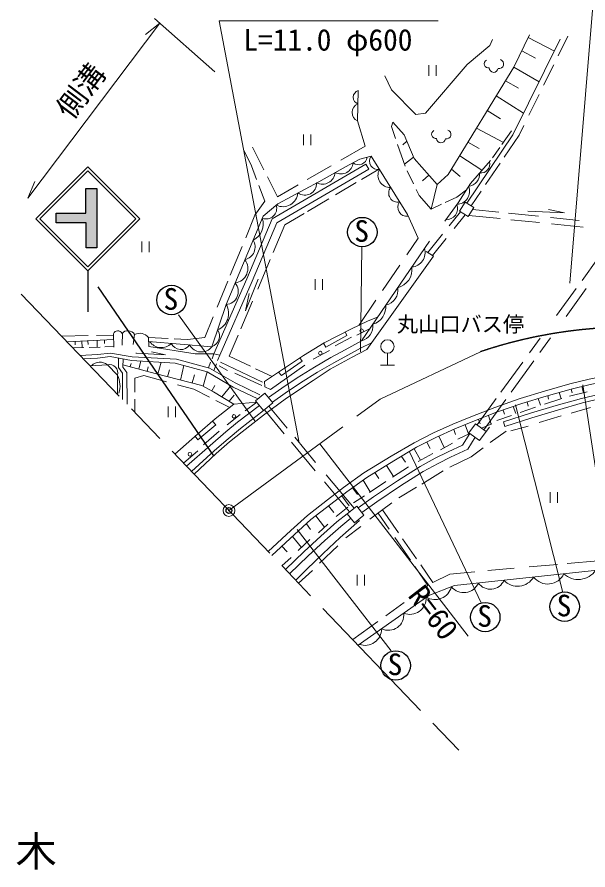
# Model space of a CAD drawing. Units: millimetres, scale not verified. Extents: x 40000 to 680000, y 20000 to 380000.
# Drawn here: x 266404 to 314913, y 266071 to 338481 of the extents above; entities that cross this region are included whole.
import ezdxf
from ezdxf.enums import TextEntityAlignment as Align

# ---------------------------------------------------------------- set-up
doc = ezdxf.new("R2010")
doc.units = ezdxf.units.MM
doc.header["$LTSCALE"] = 1000
doc.header["$PDMODE"] = 32
doc.header["$PDSIZE"] = 500
doc.linetypes.add('CHAIN', pattern=[18.5, 12, -1.5, 3.5, -1.5])
for name, color, linetype, lineweight in [('M-BGD', 7, 'Continuous', 13), ('M-BMK', 2, 'CHAIN', 25), ('M-BMK-SRVR', 3, 'Continuous', 25), ('M-STR-HTXT', 7, 'Continuous', 13), ('M-STR-STRC', 7, 'Continuous', 25)]:
    doc.layers.add(name, color=color, linetype=linetype, lineweight=lineweight)
doc.layers.add('M-BMK-HTXT', color=7, linetype='Continuous')
doc.layers.add('M-OTRS', color=6, linetype='Continuous')
doc.styles.add('ＭＳ ゴシック', font='')
doc.styles.get('ＭＳ ゴシック').set_extended_font_data('MS Gothic')

msp = doc.modelspace()

# ---------------------------------------------------------------- hatches: boundary and pattern name
at = {"layer": 'M-STR-STRC'}
for points in [[(272236, 323929), (272236, 321825), (269738, 321825), (269738, 321001), (272272, 321001), (272272, 318879), (273185, 318879), (273185, 323929)], [(272236, 323929), (272236, 321825), (269738, 321825), (269738, 321001), (272272, 321001), (272272, 318879), (273185, 318879), (273185, 323929)], [(272236, 323929), (272236, 321825), (269738, 321825), (269738, 321001), (272272, 321001), (272272, 318879), (273185, 318879), (273185, 323929)], [(272236, 323929), (272236, 321825), (269738, 321825), (269738, 321001), (272272, 321001), (272272, 318879), (273185, 318879), (273185, 323929)], [(272236, 323929), (272236, 321825), (269738, 321825), (269738, 321001), (272272, 321001), (272272, 318879), (273185, 318879), (273185, 323929)], [(273185, 318879), (272272, 318879), (272272, 321001), (269738, 321001), (269738, 321825), (272236, 321825), (272236, 323929), (273185, 323929)]]:
    msp.add_hatch(color=256, dxfattribs=at).paths.add_polyline_path(points)

# ---------------------------------------------------------------- linework, layer by layer
at = {"layer": 'M-BGD'}
for p, q in [((309839, 336751), (312057, 335590)), ((312377, 335185), (313206, 336866)), ((309282, 335607), (310456, 334987)), ((301398, 334396), (301398, 333499)), ((302021, 334396), (302021, 333499)), ((308606, 334220), (310768, 332995)), ((311146, 332685), (312009, 334436)), ((307908, 333077), (309008, 332454)), ((307119, 331784), (309439, 330317)), ((309892, 330139), (310766, 331913)), ((306362, 330545), (307475, 329854)), ((298567, 328172), (298210, 329200)), ((305449, 329050), (307726, 327845)), ((307597, 327662), (308410, 328820)), ((290735, 328497), (290735, 327600)), ((291359, 328497), (291359, 327600)), ((286397, 327440), (287374, 325506)), ((299379, 325829), (298742, 327667)), ((299528, 327938), (299181, 327633)), ((304719, 327853), (305676, 327317)), ((306795, 326520), (307421, 327411)), ((300098, 326583), (299322, 325993)), ((304020, 326708), (305902, 325479)), ((291050, 324677), (293092, 325858)), ((296036, 325991), (296288, 325559)), ((306221, 324260), (307457, 326084)), ((295671, 324693), (297062, 325520)), ((300085, 324329), (299558, 325417)), ((303315, 325553), (304057, 324938)), ((293455, 323376), (295232, 324432)), ((301395, 325062), (300857, 324574)), ((302101, 324269), (301587, 322172)), ((304997, 322452), (305844, 323702)), ((291089, 321969), (292898, 323044)), ((303119, 320744), (304092, 321952)), ((303552, 320534), (304491, 321699)), ((304780, 321641), (307464, 321367)), ((305100, 322147), (307332, 321919)), ((308152, 321835), (310720, 321573)), ((308348, 321276), (310791, 321027)), ((311736, 321469), (314177, 321220)), ((311809, 320923), (314518, 320647)), ((301306, 318494), (302566, 320058)), ((277013, 319413), (277013, 318515)), ((277637, 319413), (277637, 318515)), ((295662, 310994), (301442, 319447)), ((301698, 318233), (302860, 319675)), ((284525, 316576), (285528, 319012)), ((295599, 310063), (295697, 318977)), ((286853, 315383), (287918, 317886)), ((301177, 318581), (301776, 318182)), ((314408, 316118), (315764, 317986)), ((297463, 315275), (298919, 317406)), ((283406, 313858), (284314, 316063)), ((291745, 316227), (291745, 315329)), ((292368, 316227), (292368, 315329)), ((312253, 313151), (313906, 315428)), ((313049, 313061), (314771, 315432)), ((285424, 312024), (286418, 314360)), ((295434, 312304), (296891, 314436)), ((286596, 304205), (280117, 313208)), ((272441, 311433), (270212, 311377)), ((274595, 311487), (273163, 311451)), ((274591, 311588), (274635, 310466)), ((275368, 311665), (275345, 310628)), ((276385, 311538), (276261, 310678)), ((295285, 311485), (296356, 312008)), ((274610, 311095), (270662, 310908)), ((271336, 310940), (271353, 310663)), ((271901, 310967), (271935, 310417)), ((272429, 310992), (272446, 310679)), ((273204, 311028), (273204, 310460)), ((273826, 311058), (273827, 310760)), ((277569, 311270), (277594, 310523)), ((277569, 311270), (279246, 311182)), ((293420, 310574), (294822, 311303)), ((295575, 310373), (296530, 310836)), ((309955, 309986), (310848, 311217)), ((310833, 310009), (311735, 311251)), ((271159, 310390), (272067, 310421)), ((272528, 310437), (273456, 310469)), ((273867, 310483), (274633, 310509)), ((291570, 309424), (292958, 310181)), ((297878, 308922), (297878, 309941)), ((275013, 308716), (275028, 309529)), ((276760, 308592), (276926, 309283)), ((283138, 309889), (282973, 309469)), ((283138, 309889), (283635, 309775)), ((283635, 309775), (283446, 309310)), ((308382, 306634), (310307, 309285)), ((275353, 308245), (275013, 308716)), ((276009, 308800), (276098, 309055)), ((277461, 308398), (277537, 308799)), ((278359, 308154), (278646, 309179)), ((279188, 307945), (279366, 308525)), ((280289, 307666), (280568, 308904)), ((282854, 309168), (282673, 308707)), ((283339, 309047), (283111, 308483)), ((283575, 308881), (284286, 308488)), ((283697, 309180), (287249, 307479)), ((288079, 307970), (286674, 308629)), ((297290, 308922), (298465, 308922)), ((307520, 306634), (309366, 309176)), ((275372, 306000), (275353, 308245)), ((281271, 307418), (281487, 308104)), ((282208, 307153), (282571, 308350)), ((284903, 308255), (287211, 307189)), ((282953, 306756), (283216, 307188)), ((283802, 306249), (284577, 307175)), ((314529, 306575), (314392, 307119)), ((314482, 307268), (317056, 290184)), ((284425, 305867), (284850, 306377)), ((311569, 306053), (311500, 306338)), ((312635, 306066), (312466, 306614)), ((313341, 306283), (314845, 306652)), ((313575, 306572), (313475, 306901)), ((276406, 306031), (276401, 304928)), ((284473, 305343), (283307, 305932)), ((285785, 305042), (286778, 305776)), ((305501, 303853), (307122, 306086)), ((306069, 303448), (307926, 306006)), ((309828, 305459), (309735, 305806)), ((310867, 305526), (310687, 306095)), ((311223, 305618), (312689, 306083)), ((279241, 305418), (279241, 304521)), ((279864, 305418), (279864, 304521)), ((287416, 305129), (289110, 303105)), ((287790, 305441), (289347, 303579)), ((307822, 304757), (307703, 305117)), ((308777, 304828), (308564, 305417)), ((308748, 305547), (312767, 289627)), ((309158, 304904), (310442, 305373)), ((313490, 304844), (315123, 305324)), ((284253, 303871), (285368, 304737)), ((305759, 303939), (305625, 304326)), ((306686, 303928), (306471, 304657)), ((307160, 304231), (308410, 304654)), ((310761, 304065), (312637, 304614)), ((303663, 303030), (303506, 303464)), ((304769, 303084), (304489, 303870)), ((305880, 303583), (306753, 303956)), ((306268, 303306), (306548, 303652)), ((307726, 304109), (307849, 303729)), ((308362, 303361), (309845, 303741)), ((282237, 302174), (283572, 303312)), ((289995, 302804), (291776, 300676)), ((302695, 301924), (302230, 302891)), ((303844, 302656), (304866, 303129)), ((304709, 301803), (305325, 302802)), ((306591, 302361), (307965, 303333)), ((289711, 302386), (291747, 299952)), ((304725, 285918), (292124, 302262)), ((301500, 301854), (301234, 302400)), ((302370, 301750), (303396, 302298)), ((280542, 300613), (281753, 301661)), ((299750, 301559), (305830, 288735)), ((300686, 300856), (300156, 301834)), ((300499, 300754), (301737, 301427)), ((299063, 301185), (299414, 300681)), ((296802, 299811), (297133, 299293)), ((298384, 299466), (297799, 300422)), ((298297, 299409), (299652, 300297)), ((300806, 298818), (302619, 299959)), ((292671, 299605), (295037, 296777)), ((296412, 298174), (295808, 299167)), ((292529, 299017), (294656, 296475)), ((294914, 298525), (295323, 297957)), ((296343, 298129), (297745, 299045)), ((298852, 297659), (300357, 298575)), ((294610, 296998), (293994, 297845)), ((294994, 297227), (295933, 297846)), ((311689, 298146), (311689, 297249)), ((312313, 298146), (312313, 297249)), ((292860, 296977), (293308, 296425)), ((296385, 295846), (298254, 297229)), ((293516, 296069), (294516, 296870)), ((297089, 296367), (298036, 294990)), ((298827, 294679), (297467, 296647)), ((290988, 295467), (291352, 294961)), ((291781, 296135), (292533, 295169)), ((292021, 294705), (292825, 295434)), ((290195, 294971), (298182, 284661)), ((294338, 294276), (295609, 295229)), ((289806, 294389), (290572, 293455)), ((290282, 293181), (291292, 294135)), ((298516, 294292), (299841, 292364)), ((300349, 292478), (299163, 294193)), ((288895, 293546), (289357, 293066)), ((292095, 292126), (293656, 293575)), ((289684, 292611), (288914, 291889)), ((312312, 292009), (309920, 291795)), ((315776, 292320), (313147, 292084)), ((291515, 291481), (290313, 290431)), ((295302, 291114), (295302, 290217)), ((295925, 291114), (295925, 290217)), ((308655, 291682), (306402, 291480)), ((299307, 288776), (297736, 287648)), ((297065, 287166), (294923, 285628))]:
    msp.add_line(p, q, dxfattribs=at)
for points in [[(298210, 329200), (298337, 329546), (299303, 328475), (300147, 326465), (302101, 324269), (303045, 325110), (308606, 334220), (309945, 336968)], [(306814, 336571), (306562, 336066), (304648, 334447), (301115, 330325), (300295, 330220), (298213, 332302), (297645, 333501)], [(304633, 322683), (308531, 328489), (312564, 336611)], [(293922, 326338), (295973, 327524), (295342, 329669), (295398, 332235)], [(307806, 326600), (309063, 328454), (309473, 329288)], [(277581, 310925), (282961, 310495), (284169, 314073), (286006, 318468), (287310, 321566), (288572, 322632), (292034, 324497), (294320, 325758), (295539, 326403), (296493, 326670)], [(286759, 324692), (286331, 325844), (285658, 327232)], [(299530, 318301), (300493, 319709), (299567, 321714), (296493, 326670)], [(283138, 309889), (285921, 316252), (288073, 321362), (296036, 325991)], [(302763, 321162), (303871, 322704), (304923, 324359), (306629, 326311)], [(283635, 309775), (286380, 316055), (288469, 321014), (296288, 325559)], [(287676, 324908), (288528, 323220), (290298, 324243)], [(285831, 319747), (286615, 321650), (287449, 322837), (286949, 324180)], [(302463, 322584), (301587, 322172), (300568, 323331), (300321, 323842)], [(304580, 323819), (303774, 323200), (302769, 322728)], [(288175, 318491), (289169, 320827), (290791, 321791)], [(309803, 322001), (312929, 321847), (311574, 322146)], [(281451, 299666), (283312, 301436), (284464, 302417), (285541, 303259), (287350, 304689), (289308, 306128), (291570, 307624), (293009, 308587), (294869, 309605), (296112, 310250), (301776, 318182)], [(286902, 316229), (285824, 313550), (286131, 315006)], [(279757, 311155), (280887, 311095), (282346, 311282), (283068, 313037)], [(287427, 307536), (290735, 309739), (292487, 310819), (294759, 311982), (296231, 312683), (297027, 312990)], [(286243, 308831), (284428, 309681), (285189, 311472)], [(292434, 310786), (292631, 310459), (294419, 311449), (294293, 311744)], [(287776, 306182), (288892, 306968), (290219, 307856), (291667, 308753), (293069, 309567), (294275, 310221), (295662, 310994)], [(287030, 306417), (284947, 307422), (282768, 308681), (279953, 309443), (276172, 309629), (274337, 309957), (273228, 309826), (271768, 309755)], [(276489, 309939), (276557, 309952), (279012, 309808), (277835, 310070)], [(277594, 310523), (281537, 309876), (283138, 309889)], [(288097, 305797), (289175, 306556), (290490, 307436), (291925, 308325), (293314, 309131), (294516, 309783), (295575, 310373)], [(286856, 306057), (284759, 307069), (282571, 308350), (279838, 309107), (276136, 309331), (274328, 309653), (273253, 309527), (272044, 309468)], [(275748, 305609), (275725, 308310), (275401, 308759), (275414, 309460)], [(288633, 308339), (288865, 308036), (290635, 309276), (290446, 309547)], [(274953, 306437), (274932, 308065), (274077, 308949), (272615, 308873)], [(284824, 305623), (283107, 306674), (282107, 307207), (278153, 308207), (275405, 308967)], [(287427, 307536), (287472, 307078), (287933, 306866), (290869, 308920)], [(287751, 293101), (289672, 294878), (291074, 296154), (292780, 297486), (294154, 298532), (295883, 299776), (298201, 301196), (300135, 302346), (301790, 303187), (303435, 303925), (304968, 304552), (306996, 305346), (309164, 306103), (311230, 306729), (313361, 307337), (315015, 307730), (316398, 308010), (318512, 308370), (319735, 308572)], [(279097, 307516), (277178, 308038), (276415, 307811), (276409, 306641)], [(288063, 292776), (289976, 294546), (291364, 295810), (293054, 297129), (294421, 298171), (296132, 299401), (298433, 300811), (300353, 301951), (301984, 302781), (303612, 303512), (305135, 304134), (307152, 304924), (309304, 305675), (311357, 306298), (313475, 306901), (315112, 307290), (316479, 307567), (318597, 307940), (319816, 308129)], [(282747, 306214), (281412, 306888), (280031, 307263)], [(307726, 304109), (310026, 304848), (312222, 305502), (314353, 306110), (316512, 306614), (317381, 306838)], [(307849, 303729), (310144, 304466), (312334, 305118), (314454, 305722), (316608, 306226), (317432, 306438)], [(286778, 305776), (284824, 305623), (283240, 304361), (281740, 303071), (279809, 301377)], [(280800, 300344), (282812, 302118), (284146, 303258), (285149, 304074), (286997, 305513)], [(281238, 299888), (283189, 301670), (284348, 302667), (285389, 303540), (287358, 305080)], [(281533, 302890), (281765, 302585), (283285, 303857), (283017, 304169)], [(295379, 296808), (296679, 297739), (298726, 299116), (300657, 300319), (301941, 301017), (303025, 301565), (304259, 302145), (304866, 303129)], [(295388, 285144), (301387, 289367), (303574, 290208), (325213, 292550), (328410, 293980), (330597, 295136), (339752, 301317)], [(295690, 296416), (296964, 297328), (298998, 298696), (300909, 299887), (302173, 300574), (303244, 301116), (304709, 301803)], [(303170, 300276), (304984, 301146), (306012, 301912)], [(289213, 291578), (290808, 293102), (292229, 294401), (293584, 295616), (294456, 296316)], [(289560, 291217), (291150, 292736), (292565, 294030), (293908, 295235), (294769, 295926)], [(295506, 295734), (293871, 294295), (292403, 292949), (291020, 291603), (290080, 290675)], [(300201, 291840), (301316, 290219), (299869, 289180)], [(305300, 291381), (303170, 291190), (301742, 290463), (300699, 291971)]]:
    msp.add_lwpolyline(points, dxfattribs=at)
for points in [[(303995, 322013), (304481, 322779), (305209, 322318), (304723, 321551)], [(286672, 305903), (287358, 305080), (288146, 305738), (287461, 306560)], [(304795, 303180), (305711, 302526), (306268, 303306), (305352, 303960)], [(294456, 296316), (295063, 295549), (295870, 296189), (295262, 296955)]]:
    msp.add_lwpolyline(points, close=True, dxfattribs=at)
at = {"layer": 'M-BGD', "lineweight": 25}
for centre in [(295739, 320226), (279528, 314457), (312932, 288426), (306187, 287538), (298572, 283433)]:
    msp.add_circle(centre, 1250, dxfattribs=at)
at = {"layer": 'M-BGD'}
for centre, radius in [((295682, 311851), 154), ((297878, 310511), 570), ((292174, 309955), 154), ((284838, 304581), 154), ((281088, 301362), 154)]:
    msp.add_circle(centre, radius, dxfattribs=at)
for centre, radius, start, end in [((306456, 334509), 353, 115.79204, 281.56136), ((307367, 334497), 382, 256.09097, 74.1365), ((306902, 334162), 375, 179.85184, 354.42335), ((295560, 331665), 592, 105.81419, 251.68148), ((295636, 330379), 769, 109.946, 247.54967), ((301984, 328529), 353, 115.79204, 281.56136), ((302894, 328516), 382, 256.09097, 74.1365), ((302429, 328182), 375, 179.85184, 354.42335), ((295422, 326690), 747, 232.30318, 351.22667), ((297064, 326237), 716, 142.85744, 280.77579), ((293915, 326220), 1057, 243.46947, 353.46561), ((305835, 325985), 732, 260.4701, 17.19939), ((292342, 325399), 1107, 244.17402, 353.50373), ((298104, 325038), 1032, 151.34724, 272.28599), ((304633, 325186), 1083, 277.00755, 4.07849), ((290856, 324364), 1005, 234.38122, 2.22029), ((298749, 323532), 768, 141.88286, 281.75038), ((303719, 323695), 1126, 272.85888, 21.67957), ((288999, 323658), 1276, 243.64731, 354.9935), ((287547, 322258), 922, 250.26653, 16.15409), ((299519, 322327), 763, 143.54379, 278.53451), ((302878, 322228), 960, 267.74107, 20.88849), ((285844, 320892), 1478, 294.67471, 19.68117), ((285521, 318963), 1108, 282.52236, 31.93459), ((299872, 318470), 1206, 273.76958, 17.49912), ((284773, 317133), 1239, 277.5082, 37.13533), ((298348, 317068), 1615, 284.24033, 7.02837), ((284095, 315180), 1110, 273.83203, 40.8115), ((297506, 315273), 1260, 280.76673, 10.50197), ((282885, 313310), 1494, 291.99057, 30.69104), ((296167, 313913), 1580, 286.85162, 4.41708), ((295350, 312240), 1285, 284.07403, 7.19467), ((274965, 311452), 398, 24.80277, 160.0499), ((275827, 311208), 649, 30.65098, 140.60316), ((276809, 310660), 975, 38.73851, 115.75725), ((282640, 311400), 960, 289.5288, 33.15281), ((278658, 311607), 1194, 215.30937, 315.56398), ((280323, 311152), 897, 205.10811, 325.76524), ((282061, 311168), 1124, 207.65003, 323.22332), ((273441, 308203), 980, 49.57233, 136.38371), ((274266, 308276), 698, 342.41248, 105.73943), ((273268, 307177), 1885, 340.75414, 28.09753), ((311492, 291864), 1518, 217.72008, 334.63019), ((314089, 292531), 1800, 227.076, 325.27426), ((304353, 290977), 1363, 219.77194, 336.23001), ((306623, 291160), 1258, 215.57011, 336.78016), ((308935, 291726), 1570, 222.59433, 329.75594), ((301908, 290470), 1444, 239.77468, 345.34867), ((299775, 289177), 1407, 248.42016, 1.86955), ((297974, 287709), 1294, 243.20356, 7.08615), ((295969, 286559), 1421, 250.50849, 359.78122)]:
    msp.add_arc(centre, radius, start, end, dxfattribs=at)
at = {"layer": 'M-BMK', "lineweight": 13}
for p, q in [((266768, 314965), (303944, 276228)), ((297256, 306040), (305787, 310072)), ((284409, 296584), (297256, 306040))]:
    msp.add_line(p, q, dxfattribs=at)
at = {"layer": 'M-BMK'}
msp.add_arc((318514, 272150), 40000, 94.22885, 108.55222, dxfattribs=at)
at = {"layer": 'M-BMK-SRVR', "lineweight": 13}
msp.add_circle((284409, 296584), 500, dxfattribs=at)
at = {"layer": 'M-BMK-SRVR'}
msp.add_point((284409, 296584), dxfattribs=at)
at = {"layer": 'M-OTRS'}
msp.add_point((284409, 296584), dxfattribs=at)
at = {"layer": 'M-STR-HTXT'}
for p, q in [((316340, 351819), (313382, 315882)), ((283219, 333817), (278078, 338366)), ((283586, 338172), (302195, 338172)), ((290382, 302341), (283586, 338172)), ((267314, 323098), (278535, 337962)), ((278535, 337962), (277332, 336990)), ((267314, 323098), (267919, 324521))]:
    msp.add_line(p, q, dxfattribs=at)
at = {"layer": 'M-STR-STRC'}
for p, q in [((267999, 321352), (272412, 325764)), ((268339, 321352), (272412, 325425)), ((272412, 325764), (276824, 321352)), ((272412, 325425), (276485, 321352)), ((272236, 321825), (272236, 323929)), ((272236, 323929), (273185, 323929)), ((273185, 323929), (273185, 318879)), ((269738, 321001), (269738, 321825)), ((269738, 321825), (272236, 321825)), ((272412, 316939), (267999, 321352)), ((272412, 317279), (268339, 321352)), ((272272, 321001), (269738, 321001)), ((272272, 318879), (272272, 321001)), ((276824, 321352), (272412, 316939)), ((276485, 321352), (272412, 317279)), ((273185, 318879), (272272, 318879)), ((272412, 316939), (272412, 313443)), ((273281, 315575), (283094, 301229))]:
    msp.add_line(p, q, dxfattribs=at)

# ---------------------------------------------------------------- texts
at = {"layer": 'M-BGD', "style": 'ＭＳ ゴシック'}
for s, height, p in [('S', 1833, (295061, 318852)), ('S', 1833, (278850, 313084)), ('丸山口バス停', 1320, (298688, 311352)), ('S', 1833, (312253, 287052)), ('S', 1833, (305508, 286165)), ('S', 1833, (297893, 282059))]:
    msp.add_text(s, height=height, dxfattribs=at).set_placement(p, align=Align.BOTTOM_LEFT)
msp.add_text('R=60', height=1833, rotation=307.63, dxfattribs=at).set_placement((299101, 289013), align=Align.BOTTOM_LEFT)
at = {"layer": 'M-BMK-HTXT', "style": 'ＭＳ ゴシック'}
msp.add_text('上\u3000藤\u3000木', height=2566, dxfattribs=at).set_placement((252281, 265592), align=Align.BOTTOM_LEFT)
at = {"layer": 'M-STR-HTXT', "style": 'ＭＳ ゴシック'}
msp.add_text('L=11.0 φ600', height=1833, dxfattribs=at).set_placement((285635, 335082), align=Align.BOTTOM_LEFT)
msp.add_text('側溝', height=1833, rotation=52.952, dxfattribs=at).set_placement((271487, 329333), align=Align.BOTTOM_LEFT)

doc.saveas('drawing.dxf')
